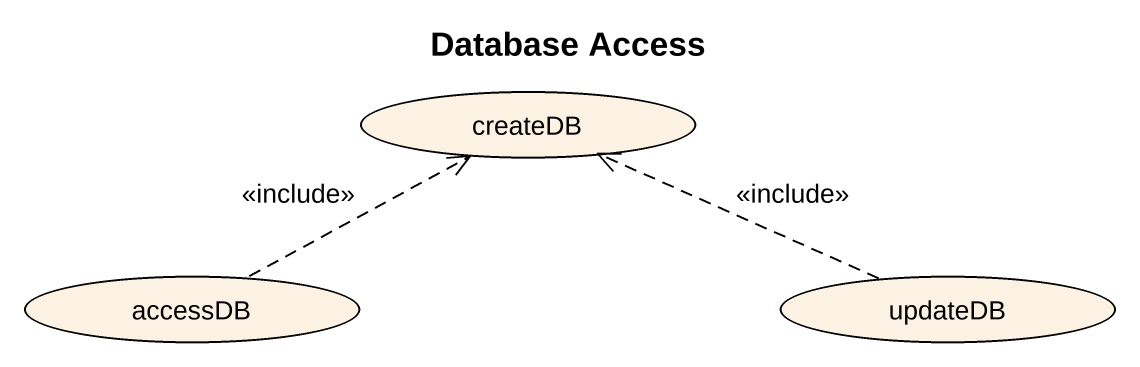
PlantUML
@startuml
title Database Access
usecase createDB
usecase accessDB
usecase updateDB
accessDB .right.> createDB : <<include>>
updateDB .left.> createDB : <<include>>
@enduml
